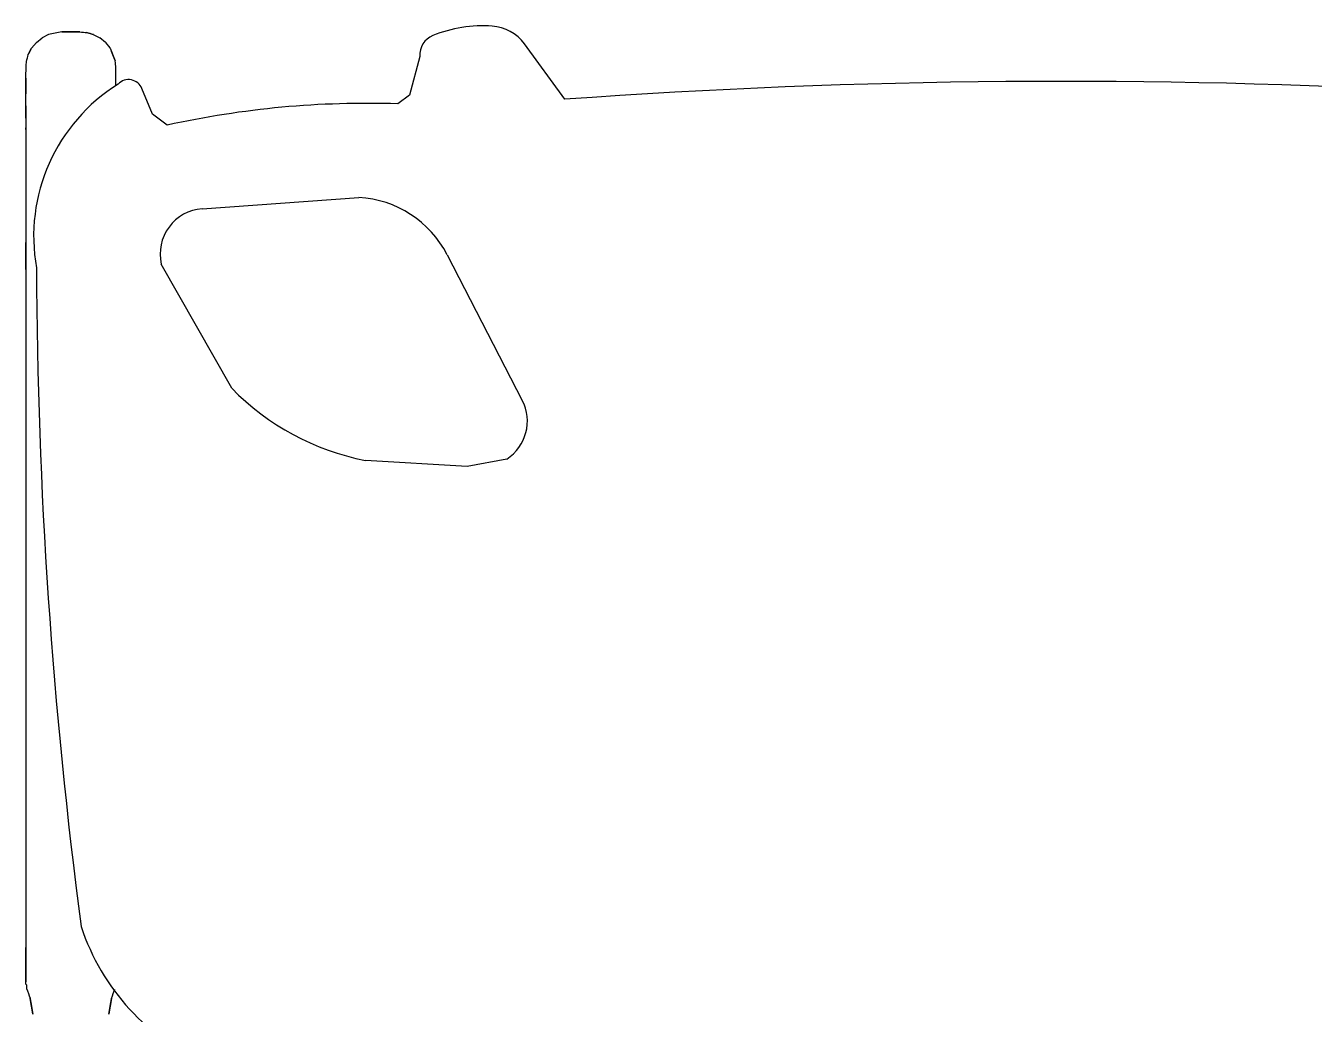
# Model space of a CAD drawing. Header units: millimetres. Extents: x 3552052 to 4144896, y -707811 to -630695.
# Drawn here: x 3878076.2 to 3878504.3, y -690738.8 to -690410.3 of the extents above; entities that cross this region are included whole.
import ezdxf

# ---------------------------------------------------------------- set-up
doc = ezdxf.new("R2010")
doc.units = ezdxf.units.MM
doc.header["$LTSCALE"] = 6
doc.header["$MEASUREMENT"] = 0
doc.layers.add('EQP', color=6, linetype='CONTINUOUS', lineweight=0)

msp = doc.modelspace()

# ---------------------------------------------------------------- linework, layer by layer
at = {"layer": 'EQP', "lineweight": -3}
for p, q in [((3878083.73, -690413.13), (3878081.58, -690414.24)), ((3878084.83, -690412.92), (3878083.73, -690413.13)), ((3878085.94, -690412.71), (3878084.83, -690412.92)), ((3878087.04, -690412.5), (3878085.94, -690412.71)), ((3878088.14, -690412.29), (3878087.04, -690412.5)), ((3878088.14, -690412.29), (3878089.64, -690412.29)), ((3878089.64, -690412.29), (3878088.14, -690412.29)), ((3878089.64, -690412.29), (3878091.14, -690412.29)), ((3878091.14, -690412.29), (3878089.64, -690412.29)), ((3878091.14, -690412.29), (3878092.63, -690412.29)), ((3878092.63, -690412.29), (3878091.14, -690412.29)), ((3878092.63, -690412.29), (3878094.13, -690412.29)), ((3878094.13, -690412.29), (3878092.63, -690412.29)), ((3878094.13, -690412.29), (3878096.45, -690412.51)), ((3878094.13, -690412.29), (3878094.71, -690412.34)), ((3878094.71, -690412.34), (3878095.29, -690412.4)), ((3878095.29, -690412.4), (3878095.87, -690412.46)), ((3878095.87, -690412.46), (3878096.45, -690412.51)), ((3878096.45, -690412.51), (3878098.54, -690413.13)), ((3878097.01, -690412.68), (3878096.45, -690412.51)), ((3878097.58, -690412.86), (3878097.01, -690412.68)), ((3878098.15, -690413.03), (3878097.58, -690412.86)), ((3878098.72, -690413.2), (3878098.15, -690413.03)), ((3878098.54, -690413.13), (3878100.81, -690414.32)), ((3878077, -690419.86), (3878078.11, -690417.71)), ((3878077.83, -690418.25), (3878078.11, -690417.71)), ((3878078.11, -690417.71), (3878079.67, -690415.8)), ((3878079.67, -690415.8), (3878081.58, -690414.24)), ((3878102.6, -690415.8), (3878100.81, -690414.32)), ((3878102.6, -690415.8), (3878104.08, -690417.59)), ((3878104.08, -690417.59), (3878104.16, -690417.71)), ((3878104.16, -690417.71), (3878105.89, -690421.95)), ((3878255.26, -690434.7), (3878241.87, -690416.3)), ((3878076.31, -690423.49), (3878076.36, -690422.09)), ((3878076.36, -690422.09), (3878076.52, -690421.53)), ((3878076.52, -690421.53), (3878076.68, -690420.97)), ((3878076.68, -690420.97), (3878076.84, -690420.42)), ((3878076.84, -690420.42), (3878077, -690419.86)), ((3878077, -690419.86), (3878077.28, -690419.32)), ((3878077.28, -690419.32), (3878077.56, -690418.79)), ((3878077.56, -690418.79), (3878077.83, -690418.25)), ((3878104.53, -690418.68), (3878104.99, -690419.77)), ((3878104.99, -690419.77), (3878105.44, -690420.86)), ((3878105.44, -690420.86), (3878105.89, -690421.95)), ((3878105.95, -690422.53), (3878105.89, -690421.95)), ((3878207.11, -690420.45), (3878203.68, -690433.35)), ((3878076.16, -690427.69), (3878076.21, -690426.29)), ((3878076.21, -690426.29), (3878076.26, -690424.89)), ((3878076.26, -690424.89), (3878076.31, -690423.49)), ((3878106, -690423.11), (3878105.95, -690422.53)), ((3878106.06, -690423.69), (3878106, -690423.11)), ((3878106.11, -690424.27), (3878106.06, -690423.69)), ((3878106.11, -690427.69), (3878106.11, -690424.27)), ((3878106.11, -690424.48), (3878106.11, -690424.27)), ((3878106.11, -690424.69), (3878106.11, -690424.48)), ((3878106.11, -690424.9), (3878106.11, -690424.69)), ((3878106.11, -690425.11), (3878106.11, -690424.9)), ((3878106.11, -690425.75), (3878106.11, -690425.11)), ((3878106.11, -690426.4), (3878106.11, -690425.75)), ((3878106.11, -690427.04), (3878106.11, -690426.4)), ((3878076.16, -690428.79), (3878076.16, -690427.69)), ((3878076.16, -690429.88), (3878076.16, -690427.69)), ((3878076.16, -690427.69), (3878076.16, -690429.88)), ((3878076.16, -690429.89), (3878076.16, -690428.79)), ((3878076.16, -690429.06), (3878076.16, -690429.54)), ((3878076.16, -690429.06), (3878076.16, -690430.35)), ((3878076.16, -690429.54), (3878076.16, -690429.06)), ((3878076.16, -690430.35), (3878076.16, -690429.06)), ((3878076.16, -690429.06), (3878076.16, -690430.35)), ((3878076.16, -690429.54), (3878076.16, -690430.03)), ((3878076.16, -690430.03), (3878076.16, -690429.54)), ((3878076.16, -690432.06), (3878076.16, -690429.88)), ((3878076.16, -690429.88), (3878076.16, -690432.06)), ((3878076.16, -690430.98), (3878076.16, -690429.89)), ((3878076.16, -690430.03), (3878076.16, -690430.51)), ((3878076.16, -690430.51), (3878076.16, -690430.03)), ((3878076.16, -690430.35), (3878076.16, -690431.63)), ((3878076.16, -690431.63), (3878076.16, -690430.35)), ((3878076.16, -690430.35), (3878076.16, -690431.63)), ((3878076.16, -690430.51), (3878076.16, -690430.99)), ((3878076.16, -690430.99), (3878076.16, -690430.51)), ((3878076.16, -690432.08), (3878076.16, -690430.98)), ((3878106.11, -690427.69), (3878106.11, -690427.04)), ((3878106.11, -690428.79), (3878106.11, -690427.69)), ((3878106.11, -690429.89), (3878106.11, -690428.79)), ((3878106.11, -690430.25), (3878106.11, -690429.89)), ((3878076.16, -690431.79), (3878076.16, -690430.99)), ((3878076.16, -690431.63), (3878076.16, -690432.92)), ((3878076.16, -690432.92), (3878076.16, -690431.63)), ((3878076.16, -690431.63), (3878076.16, -690432.92)), ((3878076.16, -690432.6), (3878076.16, -690431.79)), ((3878076.16, -690436.83), (3878076.16, -690432.92)), ((3878118.27, -690439.69), (3878114.78, -690431.14)), ((3878203.68, -690433.35), (3878199.75, -690436.21)), ((3878076.16, -690437.38), (3878076.16, -690435.56)), ((3878076.16, -690441.02), (3878076.16, -690436.44)), ((3878076.16, -690439.46), (3878076.16, -690436.83)), ((3878076.16, -690436.83), (3878076.16, -690439.46)), ((3878076.16, -690439.2), (3878076.16, -690437.38)), ((3878076.16, -690438.58), (3878076.16, -690441.02)), ((3878076.21, -690438.66), (3878076.16, -690441.02)), ((3878076.16, -690441.02), (3878076.16, -690439.2)), ((3878076.16, -690441.02), (3878076.16, -690439.46)), ((3878076.16, -690439.46), (3878076.16, -690441.02)), ((3878076.16, -690441.02), (3878076.16, -690442.61)), ((3878076.16, -690442.61), (3878076.16, -690444.2)), ((3878123.14, -690443.3), (3878118.27, -690439.69)), ((3878076.16, -690444.71), (3878076.19, -690444.2)), ((3878076.19, -690444.2), (3878076.16, -690444.71)), ((3878076.16, -690444.2), (3878076.16, -690445.8)), ((3878076.16, -690445.8), (3878076.16, -690447.39)), ((3878076.16, -690447.39), (3878076.16, -690449.37)), ((3878076.16, -690449.37), (3878076.16, -690451.34)), ((3878076.16, -690451.34), (3878076.16, -690453.32)), ((3878076.16, -690453.32), (3878076.16, -690455.29)), ((3878076.16, -690455.29), (3878076.16, -690460.17)), ((3878076.16, -690460.17), (3878076.16, -690465.04)), ((3878076.16, -690465.04), (3878076.16, -690469.91)), ((3878134.76, -690471.1), (3878186.86, -690467.33)), ((3878076.16, -690469.91), (3878076.16, -690474.79)), ((3878076.16, -690474.79), (3878076.16, -690480.35)), ((3878076.16, -690479.94), (3878076.17, -690480.35)), ((3878076.16, -690480.35), (3878076.16, -690485.91)), ((3878076.16, -690485.75), (3878076.16, -690482.3)), ((3878076.16, -690491.29), (3878076.16, -690485.75)), ((3878076.16, -690485.91), (3878076.16, -690491.48)), ((3878216.17, -690486.35), (3878241.16, -690534.75)), ((3878144.6, -690530.72), (3878121.17, -690489.45)), ((3878076.16, -690491.48), (3878076.16, -690497.04)), ((3878076.16, -690497.04), (3878076.16, -690524.49)), ((3878076.16, -690524.49), (3878076.16, -690551.94)), ((3878076.16, -690551.94), (3878076.16, -690579.39)), ((3878222.86, -690556.75), (3878189.03, -690554.7)), ((3878236, -690554.24), (3878222.86, -690556.75)), ((3878076.16, -690579.39), (3878076.16, -690606.83)), ((3878076.16, -690606.83), (3878076.16, -690634.28)), ((3878076.16, -690634.28), (3878076.16, -690661.73)), ((3878076.16, -690661.73), (3878076.16, -690689.17)), ((3878076.16, -690689.17), (3878076.16, -690716.62)), ((3878076.16, -690716.62), (3878076.16, -690718.88)), ((3878076.16, -690718.88), (3878076.16, -690716.62)), ((3878076.16, -690718.88), (3878076.16, -690721.15)), ((3878076.16, -690721.15), (3878076.16, -690718.88)), ((3878076.16, -690721.15), (3878076.16, -690723.41)), ((3878076.16, -690723.41), (3878076.16, -690721.15)), ((3878076.16, -690723.41), (3878076.16, -690725.68)), ((3878076.16, -690725.68), (3878076.16, -690723.41)), ((3878076.16, -690725.68), (3878076.16, -690726.25)), ((3878076.16, -690726.25), (3878076.16, -690725.68)), ((3878076.16, -690726.25), (3878076.16, -690726.81)), ((3878076.16, -690726.81), (3878076.16, -690726.25)), ((3878076.16, -690726.81), (3878076.16, -690727.38)), ((3878076.16, -690727.38), (3878076.16, -690726.81)), ((3878076.16, -690727.38), (3878076.16, -690727.95)), ((3878076.16, -690727.95), (3878076.16, -690727.38)), ((3878076.16, -690728.7), (3878076.22, -690727.93)), ((3878076.22, -690728.79), (3878076.16, -690728.7)), ((3878076.29, -690728.88), (3878076.22, -690728.79)), ((3878076.36, -690728.97), (3878076.29, -690728.88)), ((3878076.42, -690729.05), (3878076.42, -690730.19)), ((3878076.42, -690730.19), (3878076.72, -690731.03)), ((3878105.55, -690731.03), (3878105.76, -690730.44)), ((3878076.72, -690731.03), (3878077.03, -690731.86)), ((3878077.03, -690731.86), (3878077.33, -690732.7)), ((3878077.33, -690732.7), (3878077.64, -690733.53)), ((3878077.64, -690733.25), (3878077.64, -690733.53)), ((3878077.64, -690733.53), (3878077.87, -690734.83)), ((3878077.87, -690734.83), (3878077.64, -690733.53)), ((3878077.64, -690733.53), (3878077.87, -690734.83)), ((3878077.87, -690734.83), (3878078.1, -690736.14)), ((3878078.1, -690736.14), (3878077.87, -690734.83)), ((3878077.87, -690734.83), (3878078.1, -690736.14)), ((3878104.41, -690734.83), (3878104.18, -690736.14)), ((3878104.18, -690736.14), (3878104.41, -690734.83)), ((3878104.41, -690734.83), (3878104.18, -690736.14)), ((3878104.64, -690733.53), (3878104.41, -690734.83)), ((3878104.41, -690734.83), (3878104.64, -690733.53)), ((3878104.64, -690733.53), (3878104.41, -690734.83)), ((3878104.64, -690733.53), (3878104.94, -690732.7)), ((3878104.94, -690732.7), (3878105.24, -690731.86)), ((3878105.24, -690731.86), (3878105.55, -690731.03)), ((3878078.1, -690736.14), (3878078.33, -690737.44)), ((3878078.33, -690737.44), (3878078.1, -690736.14)), ((3878078.1, -690736.14), (3878078.33, -690737.44)), ((3878078.33, -690737.44), (3878078.56, -690738.75)), ((3878078.56, -690738.75), (3878078.33, -690737.44)), ((3878078.33, -690737.44), (3878078.56, -690738.75)), ((3878103.95, -690737.44), (3878103.72, -690738.75)), ((3878103.72, -690738.75), (3878103.95, -690737.44)), ((3878103.95, -690737.44), (3878103.72, -690738.75)), ((3878103.74, -690738.46), (3878103.72, -690738.75)), ((3878104.18, -690736.14), (3878103.95, -690737.44)), ((3878103.95, -690737.44), (3878104.18, -690736.14)), ((3878104.18, -690736.14), (3878103.95, -690737.44))]:
    msp.add_line(p, q, dxfattribs=at)
for centre, radius, start, end in [((3878213.98, -690419.92), 6.9, 112.1987, 184.4333), ((3878228.07, -690454.44), 44.18, 85.9763, 112.1987), ((3878230.15, -690424.83), 14.49, 36.0364, 85.9763), ((3878138.46, -690480.28), 59.68, 121.945, 190.1121), ((3878110.34, -690432.95), 4.79, 22.1966, 136.1897), ((3878420.48, -692718.39), 2289.66, 86.79549, 94.13811), ((3878189.69, -690744.91), 308.87, 88.1334, 102.442), ((3878184.85, -690502.52), 35.25, 27.3046, 86.7262), ((3878135.85, -690486.11), 15.05, 94.1372, 192.8162), ((3879798.21, -690484.11), 1718.52, 180.22145, 187.54108), ((3878205.2, -690471.61), 84.65, 224.2878, 258.9876), ((3878227.8, -690541.64), 15.03, 303.0408, 27.3046), ((3878167.05, -690685.52), 76.41, 198.4103, 246.4928)]:
    msp.add_arc(centre, radius, start, end, dxfattribs=at)

doc.saveas('drawing.dxf')
